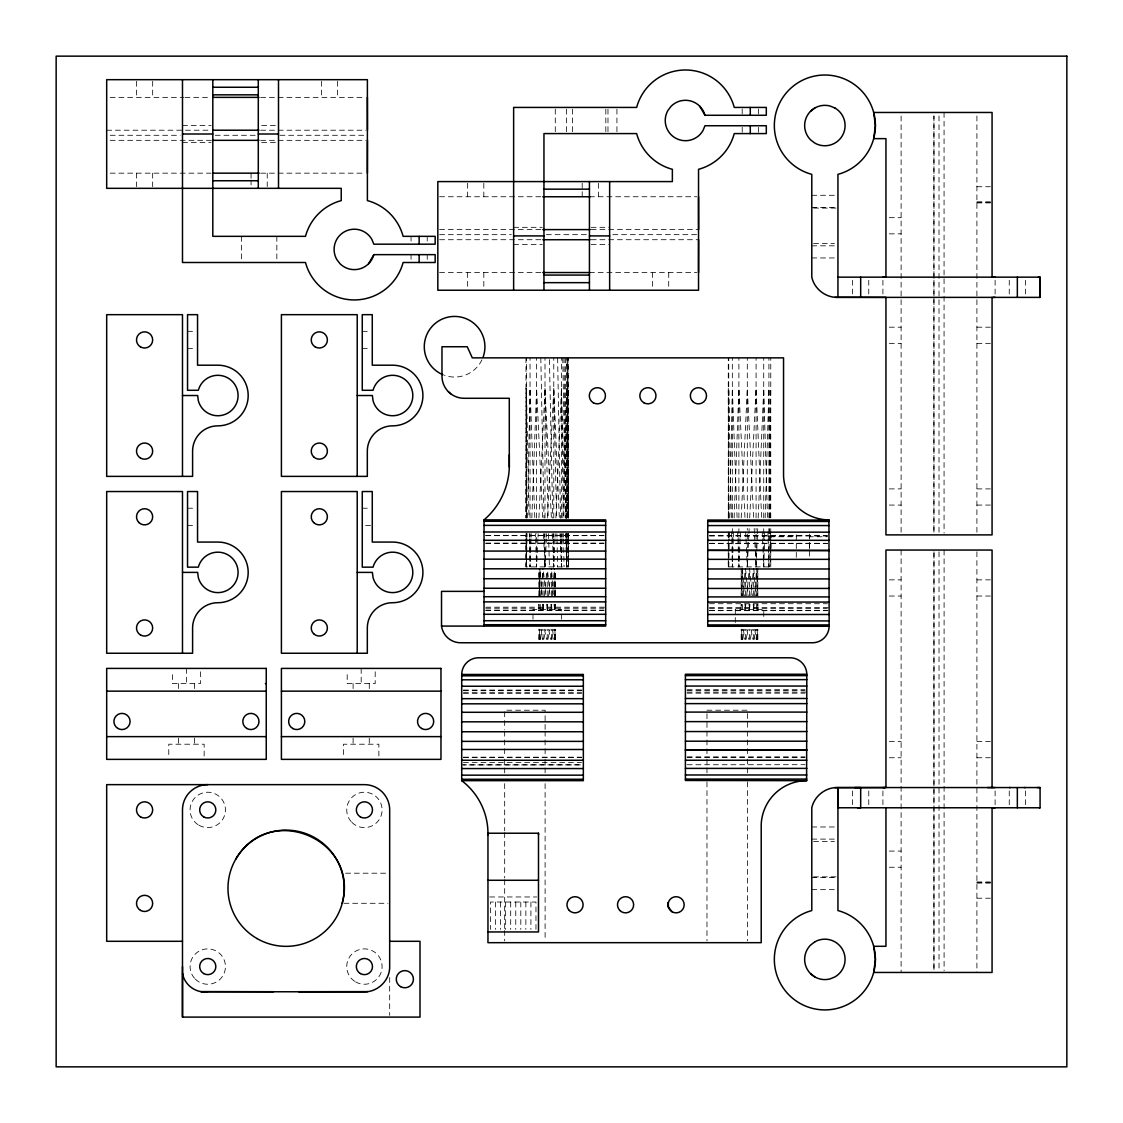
<?xml version="1.0" encoding="UTF-8"?>
<svg xmlns="http://www.w3.org/2000/svg" width="1123" height="1123" viewBox="0 0 1123 1123"><rect width="100%" height="100%" fill="white"/><g stroke="black" fill="none" stroke-linecap="round" stroke-linejoin="round"><path stroke-width="0.75" stroke-dasharray="5 3.75" d="M525.985 566.904L525.985 538.9L525.985 566.904L568.463 566.904L568.463 538.9M525.985 357.858L525.985 517.885L526.448 388.376L529.045 517.885M527.01 538.9L526.448 566.904L526.448 538.9M526.448 537.285L526.448 533.65L526.378 540.64M526.448 518.124L526.448 357.858M531.067 538.9L530.042 566.904L530.042 538.9M530.042 537.145L530.042 533.65M530.042 517.885L530.042 357.858M532.99 619.236L532.99 609.382L561.458 609.382L561.458 619.236M537.917 538.9L536.597 566.904L536.597 533.65M536.597 517.885L536.597 357.858M538.872 639.394L538.872 629.273M538.872 604.286L538.872 609.382L539.012 604.286M538.872 595.78L538.872 568.603M539.995 639.394L539.995 629.273M539.995 609.382L540.36 604.286M539.995 595.78L539.995 568.603L539.237 595.78M543.055 639.394L543.055 629.273M543.546 604.286L543.055 609.382L543.055 604.286M543.055 595.78L543.055 568.603M545.006 538.9L545.006 566.904L546.382 538.9M545.006 537.145L545.006 533.65M545.006 517.885L545.006 357.858M547.224 639.394L547.224 629.273M546.719 604.286L547.224 609.382L547.224 604.286M547.224 595.78L547.224 572M551.393 639.394L551.393 629.273M550.888 604.286L551.393 609.382L551.393 604.286M551.393 595.78L551.393 568.603M553.779 538.9L553.779 566.904L552.586 542.395M553.779 537.145L553.779 533.65M553.779 517.885L553.779 357.858M554.453 639.394L554.453 629.273M554.088 604.286L554.453 609.382L554.453 604.286M554.453 595.78L554.453 568.603M555.562 639.394L555.562 629.273M555.562 604.286L555.562 609.382L555.436 604.286M555.562 595.78L555.562 572M561.43 538.9L561.43 566.904L560.237 538.9M561.43 537.145L561.43 533.65M561.43 517.885L561.43 357.858M565.81 538.9L566.624 566.904L566.624 538.9M566.624 537.145L566.624 533.65M566.624 517.885L566.624 357.858M568.463 537.145L568.463 533.65M568.463 517.885L568.463 357.858M770.757 542.395L770.757 566.904L728.28 566.904L728.28 538.9M728.28 537.145L728.28 531.895M728.28 517.885L728.28 357.858M728.743 566.904L729.304 538.9M728.743 537.285L728.743 531.895L728.659 537.145M728.743 518.124L728.743 357.858M733.361 538.9L732.336 566.904L732.336 528.4M732.336 517.885L732.336 357.858M735.284 622.535L735.284 609.382L763.752 609.382L763.752 619.236M740.211 538.9L738.892 566.904L738.892 528.4M738.892 517.885L738.892 357.858M741.166 639.394L741.166 629.273M741.166 604.286L741.166 609.382L741.306 604.286M741.166 595.78L741.166 568.603L741.938 595.78M742.289 639.394L742.289 629.273M742.289 609.382L742.654 604.286M742.289 595.78L742.289 568.603L741.531 595.78M745.349 639.394L745.349 629.273M745.84 604.286L745.349 609.382L745.349 604.286M745.349 595.78L745.349 568.603M748.508 542.395L747.3 566.904L747.3 528.4M747.3 517.885L747.3 357.858M749.518 639.394L749.518 629.273M750.01 604.286L749.518 609.382L749.518 604.286M749.518 595.78L749.518 568.603L752.354 595.78M753.687 639.394L753.687 629.273M753.182 604.286L753.687 609.382L753.687 604.286M753.687 595.78L753.687 568.603M754.881 542.395L756.074 566.904L756.074 528.4M756.074 517.885L756.074 357.858M756.748 639.394L756.748 629.273M756.748 609.382L756.383 604.286M756.748 595.78L756.748 568.603L757.506 595.78M757.857 639.394L757.857 629.273M757.857 604.286L757.857 609.382L757.73 604.286M757.857 595.78L757.857 568.603L757.099 595.78M762.531 538.9L763.724 566.904L763.724 542.395M763.724 540.64L763.724 535.39M763.724 533.65L763.724 528.4M763.724 517.885L763.724 357.858M768.104 538.9L768.918 566.904L768.918 542.395M768.918 540.64L768.918 535.39M768.918 533.65L768.918 528.4M768.918 517.885L768.918 357.858M770.757 540.64L770.757 535.39M770.757 533.65L770.757 528.4M770.757 517.885L770.757 357.858M771.024 548.88L771.024 540.795M771.024 537.847L771.024 536.752L796.291 536.752M796.291 557.331L796.291 534.029M809.43 548.88L809.43 540.795M809.43 537.847L809.43 536.752L827.497 536.752M852.596 294.001L852.596 277.156M868.767 294.001L868.767 277.156M882.917 294.001L882.917 277.156M995.104 294.001L995.104 277.156M1009.254 294.001L1009.254 277.156M1025.425 294.001L1025.425 277.156M728.28 566.904L728.35 538.9M728.35 537.145L728.364 531.895M728.406 517.885L728.743 388.376L731.34 517.885M566.469 558.187L566.624 566.904L566.918 538.9M566.75 539.026L566.666 556.447L566.455 539.026M566.75 537.285L566.778 533.804M566.834 518.124L567.55 357.858L568.252 518.124L567.087 357.858M566.933 537.145L566.975 533.65M567.129 517.885L568.463 388.376M768.918 566.904L769.171 542.395M769.185 540.64L769.241 535.39M769.269 533.65L769.311 528.4M769.423 517.885L770.757 388.376M527.038 537.145L527.108 533.65M527.431 517.885L530.042 388.376L534.801 517.885M729.332 537.145L729.445 531.895M729.725 517.885L732.336 388.376L737.095 517.885M554.453 609.382L554.58 604.286M554.804 595.78L555.436 572M562.244 538.9L561.43 566.904L561.275 558.187M562.3 537.145L562.398 533.65M562.862 517.885L566.624 388.376L567.957 517.885M763.724 566.904L764.538 538.9M764.595 537.145L764.749 531.895M765.156 517.885L768.918 388.376L770.252 517.885M531.137 537.145L531.263 533.65M531.839 517.885L536.597 388.376L542.69 517.885M733.431 537.145L733.614 531.895M734.133 517.885L738.892 388.376L744.984 517.885M554.987 538.9L553.779 566.904L553.597 558.187M555.057 537.145L555.211 533.65M555.885 517.885L561.43 388.376L565.206 517.885M756.074 566.904L757.127 542.395M757.211 540.64L757.435 535.39M757.506 533.65L757.73 528.4M758.179 517.885L763.724 388.376L767.5 517.885M538.001 537.145L538.17 533.65M538.914 517.885L545.006 388.376L551.379 517.885M740.296 537.145L740.548 531.895M741.208 517.885L747.3 388.376L753.673 517.885M546.466 537.145L546.634 533.65M547.406 517.885L553.779 388.376L559.338 517.885M748.592 540.64L748.844 535.39M748.929 533.65L749.195 528.4M749.701 517.885L756.074 388.376L761.633 517.885M539.068 639.394L539.63 629.273M554.636 639.394L555.197 629.273M741.362 639.394L741.91 629.273M756.93 639.394L757.492 629.273M540.977 595.78L542.928 568.603M551.393 609.382L551.758 604.286M552.376 595.78L554.327 568.603M743.272 595.78L745.223 568.603M753.687 609.382L754.052 604.286M754.67 595.78L756.621 568.603M544.388 595.78L546.719 572M547.224 609.382L547.729 604.286M548.557 595.78L551.225 568.603M746.683 595.78L749.35 568.603M750.852 595.78L753.519 568.603M540.5 639.394L542.03 629.273M551.898 639.394L553.428 629.273M742.794 639.394L744.324 629.273M754.193 639.394L755.723 629.273M543.743 639.394L545.834 629.273M547.912 639.394L550.003 629.273M746.037 639.394L748.129 629.273M750.206 639.394L752.298 629.273M110.166 97.364L183.667 97.364M184.972 97.364L211.068 97.364M260.662 97.364L365.649 97.364M182.488 125.411L211.124 125.411M261.659 125.411L278.504 125.411M106.685 130.212L211.068 130.212M260.69 130.212L365.719 130.212M110.18 135.279L180.185 135.279M215.195 135.279L257.195 135.279M279.936 135.279L365.691 135.279M110.166 140.319L212.809 140.319M260.69 140.333L365.719 140.333M182.488 142.593L211.124 142.593M261.659 142.593L278.504 142.593M110.166 173.167L211.068 173.167M260.662 173.167L365.649 173.167M976.912 186.727L990.388 186.727M811.789 195.29L834.459 195.29M439.57 196.75L542.212 196.75M589.435 196.75L696.793 196.75M976.912 201.817L990.388 201.817M976.912 202.631L990.388 202.631M976.912 202.898L990.388 202.898M811.789 207.418L834.459 207.418M813.529 208.078L837.94 208.078M889.318 217.68L901.109 217.68M513.632 227.323L542.269 227.323M591.119 227.323L609.649 227.323M439.57 229.597L542.212 229.597M591.161 229.597L698.59 229.597M889.318 233.851L901.109 233.851M439.584 234.665L511.33 234.665M546.34 234.665L586.585 234.665M612.835 234.665L698.59 234.665M439.584 239.718L542.212 239.718M591.161 239.718L698.59 239.718M813.529 243.452L834.459 243.452M513.632 244.505L542.269 244.505M591.119 244.505L609.649 244.505M811.789 245.825L834.459 245.825M811.789 257.953L834.459 257.953M439.57 272.552L542.212 272.552M589.435 272.552L696.793 272.552M889.318 327.186L901.109 327.186M976.912 327.186L990.388 327.186M187.541 331.341L195.879 331.341M362.266 331.341L370.604 331.341M889.318 343.357L901.109 343.357M976.912 343.357L990.388 343.357M187.541 348.523L195.879 348.523M362.266 348.523L370.604 348.523M889.318 488.898L901.109 488.898M976.912 488.898L990.388 488.898M889.318 505.069L901.109 505.069M976.912 505.069L990.388 505.069M187.541 508.214L195.879 508.214M362.266 508.214L370.604 508.214M187.541 525.396L195.879 525.396M365.607 525.396L370.604 525.396M485.768 535.601L603.935 535.601M485.768 535.657L603.935 535.657M709.483 535.797L827.412 535.797M709.483 535.853L827.412 535.853M485.768 543.097L603.935 543.097M709.483 543.293L827.412 543.293M485.768 543.364L603.935 543.364M709.483 543.56L827.412 543.56M889.318 579.861L901.109 579.861M976.912 579.861L990.388 579.861M889.318 596.032L901.109 596.032M976.912 596.032L990.388 596.032M709.483 603.725L827.412 603.725M485.768 607.192L605.676 607.192M709.483 607.375L829.139 607.375M485.768 608.231L603.935 608.231M709.483 608.427L827.412 608.427M485.768 610.126L603.935 610.126M709.483 610.308L827.412 610.308M485.768 610.477L603.935 610.477M709.483 610.673L827.412 610.673M687.15 689.873L805.079 689.873M463.434 690.055L583.342 690.055M687.15 690.224L805.079 690.224M463.434 690.42L581.602 690.42M687.15 692.119L806.805 692.119M463.434 692.301L581.602 692.301M687.15 693.158L805.079 693.158M463.434 693.354L581.602 693.354M706.971 710.213L747.399 710.213L747.399 729.445M889.318 741.573L901.109 741.573M976.912 741.573L990.388 741.573M463.434 757.169L581.602 757.169M687.15 756.986L805.079 756.986M687.15 757.253L805.079 757.253M463.434 757.435L581.602 757.435M889.318 757.744L901.109 757.744M976.912 757.744L990.388 757.744M463.434 762.405L581.602 762.405M461.707 764.875L581.602 764.875L463.434 764.931M687.15 764.749L805.079 764.693M811.789 826.977L834.459 826.977M811.789 839.106L834.459 839.106M813.529 841.478L834.459 841.478M889.318 851.08L901.109 851.08M889.318 867.251L901.109 867.251M345.603 873.203L387.982 873.203M813.529 876.852L837.94 876.852M811.789 877.512L834.459 877.512M976.912 882.032L990.388 882.032M976.912 882.313L990.388 882.313M976.912 883.113L990.388 883.113M811.789 889.641L834.459 889.641M489.698 896.968L536.752 896.968M976.912 898.203L990.388 898.203M343.919 903.285L387.982 903.285M750.908 629.273L752.986 639.394M746.739 629.273L748.816 639.394M548.614 629.273L550.705 639.394M544.444 629.273L546.522 639.394M754.712 629.273L756.228 639.394M743.314 629.273L744.83 639.394M552.418 629.273L553.934 639.394M541.019 629.273L542.535 639.394M745.504 568.603L748.185 595.78M749.013 604.286L749.518 609.382M547.729 572L550.059 595.78M543.546 572L545.89 595.78M753.814 568.603L755.765 595.78M742.415 568.603L744.367 595.78M744.97 604.286L745.349 609.382M551.758 572L553.471 595.78M540.36 572L542.072 595.78M542.69 604.286L543.055 609.382M757.113 629.273L757.674 639.394M741.545 629.273L742.106 639.394M554.818 629.273L555.38 639.394M539.251 629.273L539.812 639.394M754.179 528.4L754.445 533.65M754.53 535.39L754.782 540.64M552.151 533.65L552.488 540.64M745.644 531.895L745.897 537.145M745.981 538.9L747.3 566.904M543.434 533.65L543.771 540.64M543.855 542.395L545.006 566.904L544.823 558.187M762.222 531.895L762.447 537.145M560.012 533.65L560.166 537.145M737.614 531.895L737.797 537.145M737.867 538.9L738.892 566.904M535.376 533.65L535.503 537.145M535.573 538.9L536.597 566.904M767.907 531.895L768.048 537.145M565.655 533.65L565.767 537.145M554.58 572L555.211 595.78M539.012 572L539.644 595.78M545.006 388.376L548.192 517.885M548.571 533.65L548.754 540.64M548.796 542.395L549.4 566.904M553.779 388.376L556.559 517.885M556.896 533.65L556.966 537.145M557.008 538.9L557.612 566.904M549.428 359.599L552.755 518.124M553.092 533.804L553.162 537.285M553.204 539.026L553.569 556.447M731.62 531.895L731.733 537.145M731.775 538.9L732.336 566.904M562.735 357.858L565.711 518.124M566.006 533.804L566.076 537.285M566.104 539.026L566.427 556.447L566.287 539.026M540.809 357.858L544.023 518.124M544.332 533.804L544.402 537.285M544.444 539.026L544.795 556.447M529.368 533.65L529.438 537.145M529.48 538.9L530.042 566.904M557.612 357.858L560.545 518.124M560.826 533.804L560.896 537.285M560.924 539.026L561.247 556.447M561.43 388.376L563.325 517.885M563.549 533.65L563.592 537.145M563.62 538.9L564.027 566.904M564.027 357.858L566.02 518.124M566.217 533.804L566.259 537.285M770.392 531.895L770.448 537.145M770.462 538.9L770.757 566.904M568.126 533.65L568.196 540.64M568.21 542.395L568.463 566.904L568.449 558.187M568.238 533.804L568.336 537.285M568.28 539.026L568.435 556.447M565.332 357.858L566.329 518.124M566.427 533.804L566.441 537.285M566.568 558.187L566.624 566.904M566.624 388.376L567.297 517.885M567.368 533.65L567.396 537.145M567.396 538.9L567.55 566.904M728.28 388.376L728.616 517.885M567.999 357.858L568.35 518.124M525.985 388.376L526.322 517.885M526.378 542.395L526.448 566.904M1025.425 790.929L1025.425 807.774M1009.254 790.929L1009.254 807.774M995.104 790.929L995.104 807.774M976.912 115.978L976.912 533.13M976.912 551.8L976.912 972.462M944.064 112.468L944.064 533.13M944.092 550.045L944.092 970.707M939.025 551.8L939.025 970.707M939.01 115.978L939.01 533.13M901.109 115.978L901.109 534.885M901.109 550.045L901.109 972.462M882.917 790.929L882.917 807.774M868.767 790.929L868.767 807.774M852.596 790.929L852.596 807.774M809.43 534.029L809.43 540.682M809.43 542.353L809.43 558.987M758.376 108.987L758.376 115.276M758.376 127.306L758.376 133.581M747.399 731.185L747.399 757.407M747.399 759.162L747.399 766.153M747.399 767.893L747.399 773.143M747.399 781.875L747.399 940.934M742.205 108.987L742.205 115.276M742.205 127.306L742.205 133.581M706.971 713.709L706.971 729.445M706.971 731.185L706.971 757.407M706.971 759.162L706.971 766.153M706.971 767.893L706.971 773.143M706.971 781.875L706.971 940.934M668.718 272.552L668.718 287.025M652.547 272.552L652.547 287.025M616.934 109.17L616.934 133.581M607.978 109.17L607.978 133.581M605.816 109.17L605.816 133.581M598.377 183.274L598.377 196.75M582.205 183.274L582.205 190.012M582.205 191.696L582.205 196.75M572.604 109.17L572.604 133.581M566.399 109.17L566.399 133.581M555.281 109.17L555.281 133.581M545.104 729.445L545.104 710.213L504.676 710.213L504.676 729.445M545.104 731.185L545.104 757.407M545.104 759.162L545.104 766.153M545.104 767.893L545.104 773.143M545.104 783.629L545.104 940.934M535.966 929.423L535.966 902.022L490.484 902.022L490.484 929.423M530.912 902.022L530.912 929.423M525.859 902.022L525.859 929.423M520.805 902.022L520.805 929.423M515.752 902.022L515.752 929.423M510.698 902.022L510.698 929.423M505.645 902.022L505.645 929.423M504.676 731.185L504.676 757.407M504.676 759.162L504.676 766.153M504.676 767.893L504.676 773.143M504.676 783.629L504.676 830.823M504.676 832.564L504.676 878.004M504.676 879.758L504.676 928.693M504.676 930.448L504.676 940.934M500.591 902.022L500.591 929.423M495.538 902.022L495.538 929.423M483.816 183.274L483.816 196.75M483.816 272.552L483.816 287.025M467.645 183.274L467.645 196.75M467.645 272.552L467.645 287.025M427.231 236.335L427.231 241.038M427.231 254.64L427.231 259.357M411.06 236.335L411.06 241.038M411.06 254.64L411.06 259.357M389.681 977.473L389.681 1015.374M378.872 756.004L378.872 744.212L343.498 744.212L343.498 756.004M375.194 671.779L375.194 683.57L347.189 683.57L347.189 671.779M369.27 683.57L369.27 689.634M369.27 738.148L369.27 744.212M361.185 668.41L361.185 683.57M353.099 683.57L353.099 689.634M353.099 738.148L353.099 744.212M337.574 81.291L337.574 97.364M321.403 81.291L321.403 97.364M276.834 236.335L276.834 259.006M267.232 173.167L267.232 186.643M251.061 173.167L251.061 178.22M251.061 179.905L251.061 186.643M241.459 236.335L241.459 259.006M204.147 756.004L204.147 744.212L168.773 744.212L168.773 756.004M200.47 671.779L200.47 683.57L172.465 683.57L172.465 671.779M194.546 683.57L194.546 689.634M194.546 738.148L194.546 744.212M186.46 668.41L186.46 683.57M178.375 683.57L178.375 689.634M178.375 738.148L178.375 744.212M152.672 81.291L152.672 97.364M152.672 173.167L152.672 186.643M136.501 81.291L136.501 97.364M136.501 173.167L136.501 186.643M481.949 359.837A30.321 30.321 0 0 1 444.441 375.307M525.985 533.65L525.985 537.145L526.069 533.65M933.985 551.8L933.957 970.707L933.957 551.8M933.957 115.978L933.943 533.13L933.943 115.978M568.463 566.904L568.406 558.187L568.463 566.904M355.57 981.881A17.687 17.687 0 0 0 382.101 966.566A17.687 17.687 0 0 0 355.57 951.251A17.687 17.687 0 0 0 355.57 981.881M351.906 822.415A17.687 17.687 0 0 0 381.497 814.484A17.687 17.687 0 0 0 359.837 792.824A17.687 17.687 0 0 0 351.906 822.415M198.911 825.223A17.687 17.687 0 0 0 225.442 809.908A17.687 17.687 0 0 0 198.911 794.593A17.687 17.687 0 0 0 198.911 825.223M195.248 979.074A17.687 17.687 0 0 0 224.839 971.142A17.687 17.687 0 0 0 203.179 949.482A17.687 17.687 0 0 0 195.248 979.074"/><path stroke-width="1.5" d="M484.041 626.087L484.041 519.879A72.181 72.181 0 0 0 509.309 467.14L509.281 398.286L464.122 398.286A22.165 22.165 0 0 1 441.971 376.135L441.971 346.74L467.238 346.74L472.292 357.858L783.545 357.858L783.545 476.068A45.636 45.636 0 0 0 828.942 519.879L829.139 626.269A16.677 16.677 0 0 1 812.462 642.763L460.627 642.763A19.273 19.273 0 0 1 441.521 626.087L441.521 591.372L484.041 591.372M487.958 834.824L487.958 833.224A66.355 66.355 0 0 0 461.707 780.667L461.707 674.46A16.831 16.831 0 0 1 478.538 657.783L790.129 657.783A16.677 16.677 0 0 1 806.805 674.263L806.609 780.667A45.636 45.636 0 0 0 761.212 824.479L761.212 942.674L487.958 942.674L487.958 833.224L538.493 833.224L538.493 931.95L487.958 931.95M538.493 834.824L538.493 833.224M838.699 807.774L837.94 807.774L837.94 787.56L1040.08 787.56L1040.08 807.774L1039.337 807.774M1017.34 297.37L1017.34 277.156M389.681 941.299L420.002 941.299L420.002 1017.101L182.488 1017.101L182.488 966.566M367.389 173.167L367.446 140.333M698.534 272.552L698.59 239.718M509.295 467.14L509.281 454.745M342.22 903.285C359.571 838.951 268.973 801.429 235.76 859.179M182.488 79.677L182.488 262.501L305.498 262.501A50.535 50.535 0 0 0 403.115 262.501L435.163 262.501L435.163 254.64L373.833 254.64L368.597 263.708M810.567 111.261L814.765 108.047M201.747 991.707L364.414 991.834C377.918 992.114 389.962 980.07 389.681 966.566L389.681 809.908A25.268 25.268 0 0 0 364.414 784.64L106.685 784.64L106.685 941.299L182.488 941.299M834.965 787.644C823.959 788.472 814.147 796.993 811.789 807.774L811.789 910.571A50.535 50.535 0 0 0 783.475 988.366A50.535 50.535 0 0 0 866.268 988.366A50.535 50.535 0 0 0 837.94 910.571L837.94 787.56L834.965 787.644L885.949 787.56L885.949 550.045L992.072 550.045L992.072 787.56M207.629 991.707C196.104 993.56 184.312 984.955 182.572 973.402M838.291 297.356C826.093 298.058 814.343 289.088 811.789 277.156L811.789 174.36A50.535 50.535 0 0 1 783.475 96.564A50.535 50.535 0 0 1 866.268 96.564A50.535 50.535 0 0 1 837.94 174.36L837.94 297.37L1040.08 297.37L1040.08 277.156L1038.396 277.156M838.137 277.156L1040.08 277.156L1040.08 297.37L1039.337 297.37M1040.08 787.56L1037.119 787.56M298.592 991.707L367.712 991.623M212.809 87.257L258.29 87.257M212.809 94.837L258.29 94.837M212.809 97.364L258.908 97.364M543.953 290.239L543.953 133.581L636.643 133.581A50.535 50.535 0 0 0 672.368 169.32L672.368 181.589L437.83 181.589L437.83 290.239L698.534 290.239L698.534 169.32A50.535 50.535 0 0 0 734.26 133.581L766.307 133.581L766.307 125.734L704.977 125.734L702.956 130.605A20.214 20.214 0 0 1 675.344 138.003A20.214 20.214 0 0 1 667.946 110.391L671.161 106.208A20.214 20.214 0 0 1 704.977 115.276L766.307 115.276L766.307 107.429L734.26 107.429A50.535 50.535 0 0 0 636.643 107.429L513.632 107.429L513.632 290.239M212.809 130.212L258.936 130.212M182.488 134.002L212.809 134.002M258.29 134.002L278.504 134.002M212.809 140.319L258.936 140.333M212.809 173.167L259.146 173.167M212.809 180.747L258.29 180.747M543.953 189.169L589.435 189.169M542.802 196.75L590.291 196.75M542.83 229.597L590.08 229.597M513.632 235.914L543.953 235.914M589.435 235.914L609.649 235.914M542.83 239.718L590.08 239.718M542.802 272.552L590.052 272.552M543.953 275.079L589.435 275.079M882.917 277.156L884.84 277.156M993.195 277.156L995.104 277.156M543.953 282.659L589.435 282.659M993.195 297.37L995.104 297.37M182.488 395.521L197.648 395.521L198.336 400.757A20.214 20.214 0 0 0 229.457 412.085A20.214 20.214 0 0 0 229.457 378.956A20.214 20.214 0 0 0 198.336 390.285L187.541 390.285L187.541 314.665L197.55 314.665L197.55 365.2L217.862 365.2A30.321 30.321 0 0 1 248.183 395.521A30.321 30.321 0 0 1 217.862 425.842A25.268 25.268 0 0 0 192.594 451.109L192.594 476.377L106.685 476.377L106.685 314.665L182.488 314.665L182.488 476.377M357.212 395.521L372.373 395.521L373.061 400.757A20.214 20.214 0 0 0 404.182 412.085A20.214 20.214 0 0 0 404.182 378.956A20.214 20.214 0 0 0 373.061 390.285L362.266 390.285L362.266 314.665L372.274 314.665L372.274 365.2L392.587 365.2A30.321 30.321 0 0 1 422.908 395.521A30.321 30.321 0 0 1 392.587 425.842A25.268 25.268 0 0 0 367.319 451.109L367.319 476.377L281.41 476.377L281.41 314.665L357.212 314.665L357.212 476.377M484.041 519.879L605.676 519.879L605.676 626.087L441.521 626.087M829.139 520.061L707.743 520.061L707.743 626.269L829.139 626.269M484.041 521.269L605.676 521.269M707.743 521.465L829.139 521.465M484.041 525.367L605.676 525.367M707.743 525.564L829.139 525.564M484.041 531.979L605.676 531.979M707.743 532.162L829.139 532.162M484.041 540.289L605.676 540.289M707.743 540.317L829.139 540.317M707.743 550.326L829.139 550.326M829.139 550.677L707.743 550.368M484.041 551.07L605.676 551.07M484.041 559.156L605.676 559.156M707.743 559.352L829.139 559.352M484.041 568.799L605.676 568.799M707.743 568.982L829.139 568.982M182.488 572.393L197.648 572.393L198.336 577.629A20.214 20.214 0 0 0 229.457 588.957A20.214 20.214 0 0 0 229.457 555.829A20.214 20.214 0 0 0 198.336 567.157L187.541 567.157L187.541 491.537L197.55 491.537L197.55 542.072L217.862 542.072A30.321 30.321 0 0 1 248.183 572.393A30.321 30.321 0 0 1 217.862 602.714A25.268 25.268 0 0 0 192.594 627.982L192.594 653.249L106.685 653.249L106.685 491.537L182.488 491.537L182.488 653.249M357.212 572.393L372.373 572.393L373.061 577.629A20.214 20.214 0 0 0 404.182 588.957A20.214 20.214 0 0 0 404.182 555.829A20.214 20.214 0 0 0 373.061 567.157L362.266 567.157L362.266 491.537L372.274 491.537L372.274 542.072L392.587 542.072A30.321 30.321 0 0 1 422.908 572.393A30.321 30.321 0 0 1 392.587 602.714A25.268 25.268 0 0 0 367.319 627.982L367.319 653.249L281.41 653.249L281.41 491.537L357.212 491.537L357.212 653.249M484.041 578.724L605.676 578.724M707.743 578.921L829.139 578.921M484.041 588.255L605.676 588.255M707.743 588.438L829.139 588.438M484.041 596.72L605.676 596.72M707.743 596.917L829.139 596.917M484.041 601.872L605.676 601.872M707.743 602.068L829.139 602.068M484.041 614.295L605.676 614.295M707.743 614.492L829.139 614.492M484.041 620.724L605.676 620.724M707.743 620.921L829.139 620.921M484.041 624.725L605.676 624.725M707.743 624.921L829.139 624.921M806.805 674.263L685.409 674.263L685.409 780.471L806.805 780.667M461.707 674.46L583.342 674.46L583.342 780.667L461.707 780.667M685.409 675.625L806.805 675.625M461.707 675.807L583.342 675.807M685.409 679.626L806.805 679.626M461.707 679.808L583.342 679.808M265.365 683.57L266.249 683.57M461.707 686.237L583.342 686.237M685.409 686.055L806.805 686.055M106.685 691.15L266.249 691.15M281.41 691.15L440.974 691.15M461.707 698.674L583.342 698.674M685.409 698.478L806.805 698.478M461.707 703.826L583.342 703.826M685.409 703.63L806.805 703.63M685.409 712.094L806.805 712.094M461.707 712.291L583.342 712.291M461.707 721.822L583.342 721.822M685.409 721.626L806.805 721.626M685.409 731.55L806.805 731.55M461.707 731.747L583.342 731.747M106.685 736.632L266.249 736.632M281.41 736.632L440.974 736.632M685.409 741.194L806.805 741.194M461.707 741.377L583.342 741.377M461.707 749.476L583.342 749.476M685.409 749.869L806.805 749.869M685.409 750.206L806.805 750.206M461.707 760.257L583.342 760.257M685.409 760.229L806.805 760.229M685.409 768.385L806.805 768.385M461.707 768.567L583.342 768.567M461.707 775.165L583.342 775.165M685.409 774.982L806.805 774.982M685.409 779.081L806.805 779.081M461.707 779.278L583.342 779.278M854.659 787.56L860.681 787.56L860.681 807.774L857.635 807.774M882.917 787.56L884.84 787.56M987.594 787.56L995.104 787.56M1009.254 787.56L1010.349 787.56M1024.344 787.56L1025.425 787.56M993.195 807.774L995.104 807.774M837.94 807.774L1040.08 807.774M487.958 880.278L538.493 880.278M200.792 991.623L273.577 991.707M834.965 297.286L885.949 297.37L885.949 534.885L992.072 534.885L992.072 297.37M448.456 391.801L450.632 393.71M810.567 973.669L814.765 976.884M699.741 106.208L704.977 115.276M668.297 906.865L668.297 902.681L668.297 906.865L672.059 911.778A8.086 8.086 0 0 0 684.188 904.773A8.086 8.086 0 0 0 672.059 897.782A8.086 8.086 0 0 0 672.059 911.778M698.534 196.75L698.59 229.597M367.389 97.364L367.446 130.212M1017.34 787.56L1017.34 807.774M992.072 277.156L992.072 112.468L873.68 112.468L875.407 125.551L873.68 138.634L885.949 138.634L885.949 277.156M992.072 807.774L992.072 972.462L873.68 972.462L875.407 959.379L873.68 946.296L885.949 946.296L885.949 807.774M860.681 277.156L860.681 297.37M750.29 107.429L750.29 115.276M750.29 125.734L750.29 133.581M609.649 181.589L609.649 290.239M589.435 181.589L589.435 290.239M419.146 236.335L419.146 244.182M419.146 254.64L419.146 262.501M278.504 79.677L278.504 188.327M258.29 79.677L258.29 188.327M212.809 79.677L212.809 236.335L305.498 236.335A50.535 50.535 0 0 1 341.224 200.596L341.224 188.327L106.685 188.327L106.685 79.677L367.389 79.677L367.389 200.596A50.535 50.535 0 0 1 403.115 236.335L435.163 236.335L435.163 244.182L373.833 244.182L371.811 239.311A20.214 20.214 0 0 0 344.2 231.914A20.214 20.214 0 0 0 336.802 259.525L340.016 263.708A20.214 20.214 0 0 0 373.833 254.64M182.488 1017.101L182.488 809.908A25.268 25.268 0 0 1 207.755 784.64M442.967 374.745A30.321 30.321 0 0 1 426.403 335.595A30.321 30.321 0 0 1 465.259 318.356A30.321 30.321 0 0 1 483.171 356.903M814.765 941.874L810.567 945.089A20.214 20.214 0 0 0 830.094 978.905L834.979 976.884A20.214 20.214 0 0 0 842.376 949.272A20.214 20.214 0 0 0 814.765 941.874M1066.85 56.15L56.15 56.15L56.15 1066.85L1066.85 1066.85L1066.85 56.15M266.249 668.41L106.685 668.41L106.685 759.373L266.249 759.373L266.249 668.41M440.974 668.41L281.41 668.41L281.41 759.373L440.974 759.373L440.974 668.41M834.979 108.047L830.094 106.025A20.214 20.214 0 0 0 810.567 139.842L814.765 143.056A20.214 20.214 0 0 0 842.376 135.658A20.214 20.214 0 0 0 834.979 108.047M569.319 910.5A8.086 8.086 0 0 0 582.837 906.865A8.086 8.086 0 0 0 572.941 896.968A8.086 8.086 0 0 0 569.319 910.5M619.854 910.5A8.086 8.086 0 0 0 633.372 906.865A8.086 8.086 0 0 0 623.476 896.968A8.086 8.086 0 0 0 619.854 910.5M692.709 401.487A8.086 8.086 0 0 0 706.241 397.851A8.086 8.086 0 0 0 696.344 387.954A8.086 8.086 0 0 0 692.709 401.487M593.323 402.764A8.086 8.086 0 0 0 605.451 395.759A8.086 8.086 0 0 0 593.323 388.769A8.086 8.086 0 0 0 593.323 402.764M643.858 402.764A8.086 8.086 0 0 0 655.986 395.759A8.086 8.086 0 0 0 643.858 388.755A8.086 8.086 0 0 0 643.858 402.764M140.543 458.114A8.086 8.086 0 0 0 152.672 451.109A8.086 8.086 0 0 0 140.543 444.104A8.086 8.086 0 0 0 140.543 458.114M140.543 346.937A8.086 8.086 0 0 0 152.672 339.932A8.086 8.086 0 0 0 140.543 332.927A8.086 8.086 0 0 0 140.543 346.937M140.543 634.986A8.086 8.086 0 0 0 152.672 627.982A8.086 8.086 0 0 0 140.543 620.977A8.086 8.086 0 0 0 140.543 634.986M138.873 522.518A8.086 8.086 0 0 0 152.391 518.896A8.086 8.086 0 0 0 142.495 509A8.086 8.086 0 0 0 138.873 522.518M313.598 456.822A8.086 8.086 0 0 0 327.116 453.201A8.086 8.086 0 0 0 317.219 443.304A8.086 8.086 0 0 0 313.598 456.822M315.268 346.937A8.086 8.086 0 0 0 327.397 339.932A8.086 8.086 0 0 0 315.268 332.927A8.086 8.086 0 0 0 315.268 346.937M313.598 633.695A8.086 8.086 0 0 0 327.116 630.073A8.086 8.086 0 0 0 317.219 620.177A8.086 8.086 0 0 0 313.598 633.695M313.598 522.518A8.086 8.086 0 0 0 327.116 518.896A8.086 8.086 0 0 0 317.219 509A8.086 8.086 0 0 0 313.598 522.518M117.957 728.476A8.086 8.086 0 0 0 130.086 721.471A8.086 8.086 0 0 0 117.957 714.467A8.086 8.086 0 0 0 117.957 728.476M246.849 728.476A8.086 8.086 0 0 0 258.978 721.471A8.086 8.086 0 0 0 246.849 714.467A8.086 8.086 0 0 0 246.849 728.476M360.371 816.912A8.086 8.086 0 0 0 372.499 809.908A8.086 8.086 0 0 0 360.371 802.903A8.086 8.086 0 0 0 360.371 816.912M360.371 973.571A8.086 8.086 0 0 0 372.499 966.566A8.086 8.086 0 0 0 360.371 959.561A8.086 8.086 0 0 0 360.371 973.571M203.712 973.571A8.086 8.086 0 0 0 215.841 966.566A8.086 8.086 0 0 0 203.712 959.561A8.086 8.086 0 0 0 203.712 973.571M257.027 938.561A58.115 58.115 0 0 0 344.2 888.237A58.115 58.115 0 0 0 257.027 837.912A58.115 58.115 0 0 0 257.027 938.561M140.543 816.912A8.086 8.086 0 0 0 152.672 809.908A8.086 8.086 0 0 0 140.543 802.903A8.086 8.086 0 0 0 140.543 816.912M140.543 910.402A8.086 8.086 0 0 0 152.672 903.397A8.086 8.086 0 0 0 140.543 896.393A8.086 8.086 0 0 0 140.543 910.402M203.712 816.912A8.086 8.086 0 0 0 215.841 809.908A8.086 8.086 0 0 0 203.712 802.903A8.086 8.086 0 0 0 203.712 816.912M400.546 986.64A8.591 8.591 0 0 0 413.432 979.2A8.591 8.591 0 0 0 400.546 971.76A8.591 8.591 0 0 0 400.546 986.64M292.682 728.476A8.086 8.086 0 0 0 304.81 721.471A8.086 8.086 0 0 0 292.682 714.467A8.086 8.086 0 0 0 292.682 728.476M421.574 728.476A8.086 8.086 0 0 0 433.703 721.471A8.086 8.086 0 0 0 421.574 714.467A8.086 8.086 0 0 0 421.574 728.476"/></g></svg>
